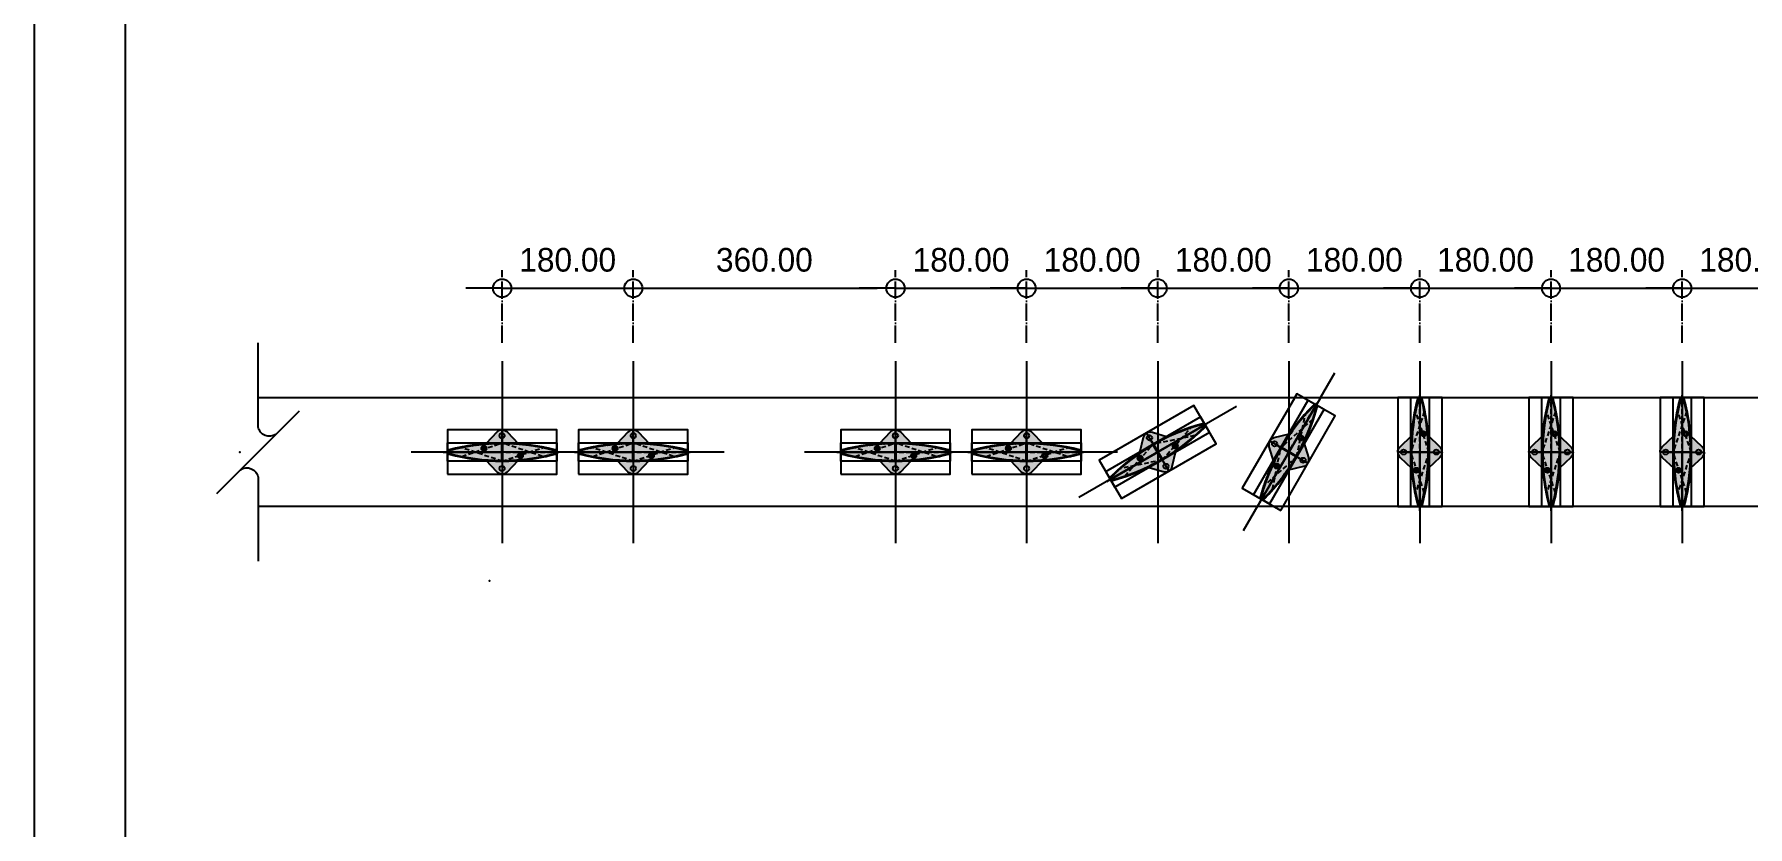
# Model space of a CAD drawing. Header units: millimetres. Extents: x -244126 to 368105, y -173968 to 259060.
# Drawn here: x 67507 to 69860, y 63251 to 64339 of the extents above; entities that cross this region are included whole.
import ezdxf
from ezdxf.enums import TextEntityAlignment as Align

# ---------------------------------------------------------------- set-up
doc = ezdxf.new("R2010")
doc.units = ezdxf.units.MM
doc.header["$MEASUREMENT"] = 0
for name, pattern in [('005_GG_TA_LINE', [13.75, 5, -1.25, 1.25, -1.25, 5]), ('ACAD_ISO04W100', [30, 24, -3, 0, -3]), ('CENTER', [2, 1.25, -0.25, 0.25, -0.25]), ('HIDDEN', [9.525, 6.35, -3.175]), ('TA_HL_003.00000', [19.5, 10.65, -8.85])]:
    doc.linetypes.add(name, pattern=pattern)
for name, color, linetype in [('000 - D I M', 6, 'Continuous'), ('000 - GRID', 8, 'CENTER'), ('000 - H A T C H', 8, 'Continuous'), ('000 - H I D D E N', 7, 'Continuous'), ('000 - SYMBOL CON', 1, 'Continuous'), ('000 - T E X T', 4, 'Continuous'), ('000 - TITLEBLOCK', 4, 'Continuous'), ('000 - WIPEOUT', 250, 'Continuous'), ('001 - ASCESSORIES', 1, 'Continuous'), ('002 - STRUCTURAL STEEL', 4, 'Continuous'), ('A03_SUN LOUVER', 7, 'Continuous')]:
    doc.layers.add(name, color=color, linetype=linetype)
doc.styles.add('Cetury Gothic', font='GOTHIC.TTF')
doc.styles.add('CORDIA', font='cordia.shx')
doc.styles.add('TA', font='Cordia New.ttf', dxfattribs={"height": 4.5})
doc.dimstyles.new('DIM C-C', dxfattribs={"dimtxt": 0.18, "dimasz": 0.1, "dimexe": 0.1, "dimexo": 0.1, "dimgap": 0.09, "dimtad": 1, "dimtoh": 1, "dimzin": 0, "dimdsep": 46, "dimtxsty": 'CORDIA', "dimblk": 'ORIGIN', "dimcen": 0.1, "dimdle": 0.1, "dimclrd": 40, "dimclre": 140, "dimclrt": 3, "dimadec": 0, "dimazin": 0, "dimtfac": 1, "dimtix": 1, "dimtmove": 2, "dimatfit": 3, "dimfxl": 1, "dimtolj": 1, "dimtzin": 0, "dimarcsym": 0})

# ---------------------------------------------------------------- blocks, each defined once
blk = doc.blocks.new('*U917')
at = {"color": 0}
blk.add_wipeout([(-75, 3060), (75, 3060), (75, 0), (-75, 0)], dxfattribs=at).dxf.layer = '000 - WIPEOUT'
at = {"layer": '002 - STRUCTURAL STEEL', "color": 0, "linetype": 'ByBlock'}
blk.add_lwpolyline([(-75, 3060), (75, 3060), (75, 0), (-75, 0)], close=True, dxfattribs=at)
blk = doc.blocks.new('*U911')
at = {"color": 3}
blk.add_wipeout([(1.375, 1.006), (1.184, 0.931), (1.025, 0.8), (0.917, 0.625), (0.871, 0.424), (0.89, 0.219), (0.974, 0.031), (-0.969, 1.974), (-0.885, 1.787), (-0.866, 1.583), (-0.913, 1.384), (-1.021, 1.21), (-1.179, 1.079), (-1.37, 1.006), (-5.997, 1.005), (-5.997, -1.995), (6, -1.994), (6, 1.006)], dxfattribs=at).dxf.layer = '000 - WIPEOUT'
at = {"color": 250}
blk.add_lwpolyline([(6, 1.006), (6, 1.006)], dxfattribs=at)
at = {"color": 3}
blk.add_point((0.003, 0.003), dxfattribs=at)
at = {"layer": '000 - SYMBOL CON', "color": 0, "extrusion": (0, 0, -1)}
blk.add_line((2.269, -1.263), (-2.269, 3.275), dxfattribs=at)
at = {"layer": '000 - SYMBOL CON', "color": 0}
for p, q in [((-1.37, 1.006), (-5.997, 1.005)), ((1.375, 1.006), (6, 1.006))]:
    blk.add_line(p, q, dxfattribs=at)
at = {"layer": '000 - SYMBOL CON', "color": 0, "extrusion": (0, 0, -1)}
for centre, radius, start, end in [((1.499, 1.626), 0.634, 146.72715, 258.27285), ((-1.507, 0.382), 0.638, 326.67996, 78.07944)]:
    blk.add_arc(centre, radius, start, end, dxfattribs=at)
blk = doc.blocks.new('000 - ASSCESSORIES_FAMELINE_AL.END_CAP_FOR_AF_150_TOP_VIEW')
at = {"layer": '000 - H A T C H'}
h = blk.add_hatch(dxfattribs=at)
h.set_pattern_fill('DOTS', color=8, scale=20)
h.set_pattern_definition([(0, (-55991.9054, -45153.6776), (0.625, 1.25), [0, -1.25])])
h.paths.add_polyline_path([(-22.1, 11.6, 0.045886), (-72.8, 2.9, 0.339294), (-75, 0), (0, 0), (0, 19, -0.414214), (-3.5, 22.5, -0.414214), (0, 26), (0, 30.4, 0.18442), (-7.3, 27.3)])
h.paths.add_polyline_path([(-21.5, 5, -1), (-28.5, 5, -1)], flags=16)
h.paths.add_polyline_path([(75, 0, 0.339294), (72.8, 2.9, 0.045886), (22.1, 11.6), (7.3, 27.3, 0.18442), (0, 30.4), (0, 26, -0.414214), (3.5, 22.5, -0.414214), (0, 19), (0, 0)])
h.paths.add_polyline_path([(-7.3, -27.3, 0.18442), (0, -30.4), (0, -26, -0.414214), (-3.5, -22.5, -0.414214), (0, -19), (0, 0), (-75, 0, 0.339294), (-72.8, -2.9, 0.045886), (-22.1, -11.6)])
h.paths.add_polyline_path([(0, -19, -0.414214), (3.5, -22.5, -0.414214), (0, -26), (0, -30.4, 0.18442), (7.3, -27.3), (22.1, -11.6, 0.045886), (72.8, -2.9, 0.339294), (75, 0), (0, 0)])
h.paths.add_polyline_path([(21.5, -5, -1), (28.5, -5, -1)], flags=16)
at = {"color": 250}
blk.add_lwpolyline([(-75, -30.4), (75, -30.4), (75, 30.4), (-75, 30.4)], close=True, dxfattribs=at)
at = {"layer": '000 - SYMBOL CON', "color": 250}
for p, q in [((0, 0), (0, 30.4)), ((0, 0), (0, 30.4)), ((-75, 0), (0, 0)), ((-75, 0), (0, 0)), ((75, 0), (0, 0)), ((0, 0), (0, -30.4)), ((75, 0), (0, 0)), ((0, 0), (0, -30.4))]:
    blk.add_line(p, q, dxfattribs=at)
at = {"layer": '001 - ASCESSORIES', "color": 0}
for points in [[(0, 30.4, 0.18442), (-7.3, 27.3), (-22.1, 11.6, 0.045886), (-72.8, 2.9, 0.339294), (-75, 0)], [(0, 30.4, -0.18442), (7.3, 27.3), (22.1, 11.6, -0.045886), (72.8, 2.9, -0.339294), (75, 0)], [(0, -30.4, -0.18442), (-7.3, -27.3), (-22.1, -11.6, -0.045886), (-72.8, -2.9, -0.339294), (-75, 0)], [(0, -30.4, 0.18442), (7.3, -27.3), (22.1, -11.6, 0.045886), (72.8, -2.9, 0.339294), (75, 0)]]:
    blk.add_lwpolyline(points, format="xyb", dxfattribs=at)
for centre in [(0, 22.5), (-25, 5), (0, -22.5), (25, -5)]:
    blk.add_circle(centre, 3.5, dxfattribs=at)
blk = doc.blocks.new('000 - FAMELINE_AL.SUN_LV_AF_150_CUT_VIEW')
at = {"layer": '000 - H A T C H'}
h = blk.add_hatch(dxfattribs=at)
h.set_pattern_fill('ANSI32', color=256, scale=0.1)
h.set_pattern_definition([(45, (-10310.8226, 5765.5874), (-0.67351921, 0.67351921), []), (45, (-10310.3736, 5765.5874), (-0.67351921, 0.67351921), [])])
edge = h.paths.add_edge_path(flags=16)
edge.add_arc((-0.8, -11.2), 0.3, 269.8359, 360)
edge.add_line((-0.5, -11.2), (-0.5, 11.2))
edge.add_arc((-0.8, 11.2), 0.3, 0, 90.1641)
edge.add_arc((0, -268.1), 279.6, 90.1641, 94.9125)
edge.add_arc((-23.9, 10), 0.5, 94.9125, 180)
edge.add_line((-24.4, 10), (-24.4, 8.2))
edge.add_arc((-23.9, 8.2), 0.5, 180, 250.8308)
edge.add_arc((-25, 5), 2.85, -44.534, 70.8308, ccw=False)
edge.add_arc((-23.4, 3.4), 0.6, 135.466, 315.466, ccw=False)
edge.add_arc((-25, 5), 1.65, 315.466, 584.534)
edge.add_arc((-26.6, 3.4), 0.6, -135.466, 44.534, ccw=False)
edge.add_arc((-25, 5), 2.85, 109.1692, 224.534, ccw=False)
edge.add_arc((-26.1, 8.2), 0.5, 289.1692, 360)
edge.add_line((-25.6, 8.2), (-25.6, 9.8))
edge.add_arc((-26.1, 9.8), 0.5, 0, 95.366)
edge.add_arc((0, -268.1), 279.6, 95.366, 105.0329)
edge.add_arc((-72, 0), 2, 105.0329, 254.9671)
edge.add_arc((0, 268.1), 279.6, 254.9671, 269.8359)
edge = h.paths.add_edge_path(flags=16)
edge.add_arc((23.9, -8.2), 0.5, 0, 70.8308)
edge.add_arc((25, -5), 2.85, 135.466, 250.8308, ccw=False)
edge.add_arc((23.4, -3.4), 0.6, -44.534, 135.466, ccw=False)
edge.add_arc((25, -5), 1.65, 135.466, 404.534)
edge.add_arc((26.6, -3.4), 0.6, 44.534, 224.534, ccw=False)
edge.add_arc((25, -5), 2.85, -70.8308, 44.534, ccw=False)
edge.add_arc((26.1, -8.2), 0.5, 109.1692, 180)
edge.add_line((25.6, -8.2), (25.6, -9.8))
edge.add_arc((26.1, -9.8), 0.5, 180, 275.366)
edge.add_arc((0, 268.1), 279.6, 275.366, 285.0329)
edge.add_arc((72, 0), 2, 285.0329, 434.9671)
edge.add_arc((0, -268.1), 279.6, 74.9671, 89.8359)
edge.add_arc((0.8, 11.2), 0.3, 89.8359, 180)
edge.add_line((0.5, 11.2), (0.5, -11.2))
edge.add_arc((0.8, -11.2), 0.3, 180, 270.1641)
edge.add_arc((0, 268.1), 279.6, 270.1641, 274.9125)
edge.add_arc((23.9, -10), 0.5, 274.9125, 360)
edge.add_line((24.4, -10), (24.4, -8.2))
edge = h.paths.add_edge_path()
edge.add_arc((72, 0), 3, 285.0329, 434.9671)
edge.add_arc((0, -268.1), 280.6, 74.9671, 105.0329)
edge.add_arc((-72, 0), 3, 105.0329, 254.9671)
edge.add_arc((0, 268.1), 280.6, 254.9671, 285.0329)
edge = h.paths.add_edge_path(flags=16)
edge.add_line((-0.5, 0), (0.5, 0))
h = blk.add_hatch(color=250, dxfattribs=at)
h.dxf.hatch_style = 1
edge = h.paths.add_edge_path()
edge.add_arc((72, 0), 3, 285.0329, 434.9671)
edge.add_arc((0, -268.1), 280.6, 74.9671, 105.0329)
edge.add_arc((-72, 0), 3, 105.0329, 254.9671)
edge.add_arc((0, 268.1), 280.6, 254.9671, 285.0329)
at = {"layer": '000 - H I D D E N', "color": 250, "linetype": 'HIDDEN'}
for p, q in [((-80.7, 0), (80.7, 0)), ((0, 17.4), (0, -17.4))]:
    blk.add_line(p, q, dxfattribs=at)
at = {"layer": '000 - H I D D E N', "color": 8, "linetype": 'HIDDEN'}
for p, q in [((0, -12.5), (-55.6, 5.9)), ((-55.4, -6), (0, 12.5)), ((55.4, -6), (0, 12.5)), ((0, -12.5), (55.6, 5.9))]:
    blk.add_line(p, q, dxfattribs=at)
at = {"layer": 'A03_SUN LOUVER', "color": 0}
blk.add_line((-0.5, 0), (0.5, 0), dxfattribs=at)
for points in [[(72.8, -2.9, 0.766871), (72.8, 2.9, 0.131944), (-72.8, 2.9, 0.766871), (-72.8, -2.9, 0.131944)], [(-0.8, -11.5, 0.415053), (-0.5, -11.2), (-0.5, 11.2, 0.415053), (-0.8, 11.5, 0.020722), (-23.9, 10.5, 0.389318), (-24.4, 10), (-24.4, 8.2, 0.319289), (-24.1, 7.7, -0.550692), (-23, 3, -1), (-23.8, 3.8, 2.386714), (-26.2, 3.8, -1), (-27, 3, -0.550692), (-25.9, 7.7, 0.319289), (-25.6, 8.2), (-25.6, 9.8, 0.441918), (-26.1, 10.3, 0.042205), (-72.5, 1.9, 0.766871), (-72.5, -1.9, 0.064968)], [(24.4, -8.2, 0.319289), (24.1, -7.7, -0.550692), (23, -3, -1), (23.8, -3.8, 2.386714), (26.2, -3.8, -1), (27, -3, -0.550692), (25.9, -7.7, 0.319289), (25.6, -8.2), (25.6, -9.8, 0.441918), (26.1, -10.3, 0.042205), (72.5, -1.9, 0.766871), (72.5, 1.9, 0.064968), (0.8, 11.5, 0.415053), (0.5, 11.2), (0.5, -11.2, 0.415053), (0.8, -11.5, 0.020722), (23.9, -10.5, 0.389318), (24.4, -10)]]:
    blk.add_lwpolyline(points, format="xyb", close=True, dxfattribs=at)
at = {"layer": 'Defpoints', "color": 250}
blk.add_lwpolyline([(75, -12.5), (-75, -12.5), (-75, 12.5), (75, 12.5)], close=True, dxfattribs=at)
blk = doc.blocks.new('*U894')
at = {"color": 3}
blk.add_point((0, -150), dxfattribs=at)
at = {"layer": '000 - GRID', "color": 0, "linetype": 'ByBlock'}
blk.add_line((0, 50), (0, -200), dxfattribs=at)
at = {"layer": '000 - GRID', "color": 0}
blk.add_point((0, 0), dxfattribs=at)
at = {"style": 'TA', "flags": 1}
blk.add_attdef('LOCATION', (6, 6), '', height=4.5, dxfattribs=at)
blk = doc.blocks.new('*U1624')
at = {"layer": '000 - GRID', "linetype": 'ByBlock', "rotation": 270}
blk.add_blockref('*U894', (75, 0), dxfattribs=at)
at = {"layer": '001 - ASCESSORIES', "color": 1}
blk.add_blockref('000 - ASSCESSORIES_FAMELINE_AL.END_CAP_FOR_AF_150_TOP_VIEW', (0, 0), dxfattribs=at)
at = {"layer": 'A03_SUN LOUVER', "color": 0}
blk.add_blockref('000 - FAMELINE_AL.SUN_LV_AF_150_CUT_VIEW', (0, 0), dxfattribs=at)
blk = doc.blocks.new('_Origin')
at = {"color": 0, "linetype": 'ByBlock', "lineweight": -2}
blk.add_line((0, 0), (-1, 0), dxfattribs=at)
blk.add_circle((0, 0), 0.5, dxfattribs=at)
blk = doc.blocks.new('*D2040')
at = {"layer": '000 - D I M', "color": 140, "linetype": 'ACAD_ISO04W100', "lineweight": -2, "transparency": 16777216}
for p, q in [((68149.8, 63915.4), (68149.8, 64015.4)), ((68329.8, 63915.4), (68329.8, 64015.4))]:
    blk.add_line(p, q, dxfattribs=at)
at = {"layer": '000 - D I M', "color": 40, "lineweight": -2, "transparency": 16777216}
for p, q in [((68124.8, 63990.4), (68099.8, 63990.4)), ((68149.8, 63990.4), (68329.8, 63990.4)), ((68354.8, 63990.4), (68379.8, 63990.4))]:
    blk.add_line(p, q, dxfattribs=at)
at = {"layer": 'Defpoints', "color": 0, "transparency": 16777216}
for p in [(68329.8, 63990.4), (68149.8, 63890.4), (68329.8, 63890.4)]:
    blk.add_point(p, dxfattribs=at)
at = {"layer": '000 - D I M', "color": 40, "lineweight": -2, "transparency": 16777216, "xscale": 25, "yscale": 25, "zscale": 25}
blk.add_blockref('_Origin', (68149.8, 63990.4), dxfattribs=at)
at = {"layer": '000 - D I M', "color": 40, "lineweight": -2, "transparency": 16777216, "xscale": 25, "yscale": 25, "zscale": 25, "rotation": 180}
blk.add_blockref('_Origin', (68329.8, 63990.4), dxfattribs=at)
at = {"layer": '000 - D I M', "color": 3, "transparency": 16777216, "insert": (68239.8, 64029.2), "char_height": 32.5, "attachment_point": 5, "style": 'CORDIA'}
blk.add_mtext('\\A1;180.00', dxfattribs=at)
blk = doc.blocks.new('*D2041')
at = {"layer": '000 - D I M', "color": 140, "linetype": 'ACAD_ISO04W100', "lineweight": -2, "transparency": 16777216}
for p, q in [((68329.8, 63915.4), (68329.8, 64015.4)), ((68689.8, 63915.4), (68689.8, 64015.4))]:
    blk.add_line(p, q, dxfattribs=at)
at = {"layer": '000 - D I M', "color": 40, "lineweight": -2, "transparency": 16777216}
blk.add_line((68354.8, 63990.4), (68664.8, 63990.4), dxfattribs=at)
at = {"layer": 'Defpoints', "color": 0, "transparency": 16777216}
for p in [(68689.8, 63990.4), (68329.8, 63890.4), (68689.8, 63890.4)]:
    blk.add_point(p, dxfattribs=at)
at = {"layer": '000 - D I M', "color": 40, "lineweight": -2, "transparency": 16777216, "xscale": 25, "yscale": 25, "zscale": 25, "rotation": 180}
blk.add_blockref('_Origin', (68329.8, 63990.4), dxfattribs=at)
at = {"layer": '000 - D I M', "color": 40, "lineweight": -2, "transparency": 16777216, "xscale": 25, "yscale": 25, "zscale": 25}
blk.add_blockref('_Origin', (68689.8, 63990.4), dxfattribs=at)
at = {"layer": '000 - D I M', "color": 3, "transparency": 16777216, "insert": (68509.8, 64029.2), "char_height": 32.5, "attachment_point": 5, "style": 'CORDIA'}
blk.add_mtext('\\A1;360.00', dxfattribs=at)
blk = doc.blocks.new('*D2042')
at = {"layer": '000 - D I M', "color": 140, "linetype": 'ACAD_ISO04W100', "lineweight": -2, "transparency": 16777216}
for p, q in [((68689.8, 63915.4), (68689.8, 64015.4)), ((68869.8, 63915.4), (68869.8, 64015.4))]:
    blk.add_line(p, q, dxfattribs=at)
at = {"layer": '000 - D I M', "color": 40, "lineweight": -2, "transparency": 16777216}
for p, q in [((68664.8, 63990.4), (68639.8, 63990.4)), ((68689.8, 63990.4), (68869.8, 63990.4)), ((68894.8, 63990.4), (68919.8, 63990.4))]:
    blk.add_line(p, q, dxfattribs=at)
at = {"layer": 'Defpoints', "color": 0, "transparency": 16777216}
for p in [(68869.8, 63990.4), (68689.8, 63890.4), (68869.8, 63890.4)]:
    blk.add_point(p, dxfattribs=at)
at = {"layer": '000 - D I M', "color": 40, "lineweight": -2, "transparency": 16777216, "xscale": 25, "yscale": 25, "zscale": 25}
blk.add_blockref('_Origin', (68689.8, 63990.4), dxfattribs=at)
at = {"layer": '000 - D I M', "color": 40, "lineweight": -2, "transparency": 16777216, "xscale": 25, "yscale": 25, "zscale": 25, "rotation": 180}
blk.add_blockref('_Origin', (68869.8, 63990.4), dxfattribs=at)
at = {"layer": '000 - D I M', "color": 3, "transparency": 16777216, "insert": (68779.8, 64029.2), "char_height": 32.5, "attachment_point": 5, "style": 'CORDIA'}
blk.add_mtext('\\A1;180.00', dxfattribs=at)
blk = doc.blocks.new('*D2043')
at = {"layer": '000 - D I M', "color": 140, "linetype": 'ACAD_ISO04W100', "lineweight": -2, "transparency": 16777216}
for p, q in [((68869.8, 63915.4), (68869.8, 64015.4)), ((69049.8, 63915.4), (69049.8, 64015.4))]:
    blk.add_line(p, q, dxfattribs=at)
at = {"layer": '000 - D I M', "color": 40, "lineweight": -2, "transparency": 16777216}
for p, q in [((68844.8, 63990.4), (68819.8, 63990.4)), ((68869.8, 63990.4), (69049.8, 63990.4)), ((69074.8, 63990.4), (69099.8, 63990.4))]:
    blk.add_line(p, q, dxfattribs=at)
at = {"layer": 'Defpoints', "color": 0, "transparency": 16777216}
for p in [(69049.8, 63990.4), (68869.8, 63890.4), (69049.8, 63890.4)]:
    blk.add_point(p, dxfattribs=at)
at = {"layer": '000 - D I M', "color": 40, "lineweight": -2, "transparency": 16777216, "xscale": 25, "yscale": 25, "zscale": 25}
blk.add_blockref('_Origin', (68869.8, 63990.4), dxfattribs=at)
at = {"layer": '000 - D I M', "color": 40, "lineweight": -2, "transparency": 16777216, "xscale": 25, "yscale": 25, "zscale": 25, "rotation": 180}
blk.add_blockref('_Origin', (69049.8, 63990.4), dxfattribs=at)
at = {"layer": '000 - D I M', "color": 3, "transparency": 16777216, "insert": (68959.8, 64029.2), "char_height": 32.5, "attachment_point": 5, "style": 'CORDIA'}
blk.add_mtext('\\A1;180.00', dxfattribs=at)
blk = doc.blocks.new('*D2044')
at = {"layer": '000 - D I M', "color": 140, "linetype": 'ACAD_ISO04W100', "lineweight": -2, "transparency": 16777216}
for p, q in [((69049.8, 63915.4), (69049.8, 64015.4)), ((69229.8, 63915.4), (69229.8, 64015.4))]:
    blk.add_line(p, q, dxfattribs=at)
at = {"layer": '000 - D I M', "color": 40, "lineweight": -2, "transparency": 16777216}
for p, q in [((69024.8, 63990.4), (68999.8, 63990.4)), ((69049.8, 63990.4), (69229.8, 63990.4)), ((69254.8, 63990.4), (69279.8, 63990.4))]:
    blk.add_line(p, q, dxfattribs=at)
at = {"layer": 'Defpoints', "color": 0, "transparency": 16777216}
for p in [(69229.8, 63990.4), (69049.8, 63890.4), (69229.8, 63890.4)]:
    blk.add_point(p, dxfattribs=at)
at = {"layer": '000 - D I M', "color": 40, "lineweight": -2, "transparency": 16777216, "xscale": 25, "yscale": 25, "zscale": 25}
blk.add_blockref('_Origin', (69049.8, 63990.4), dxfattribs=at)
at = {"layer": '000 - D I M', "color": 40, "lineweight": -2, "transparency": 16777216, "xscale": 25, "yscale": 25, "zscale": 25, "rotation": 180}
blk.add_blockref('_Origin', (69229.8, 63990.4), dxfattribs=at)
at = {"layer": '000 - D I M', "color": 3, "transparency": 16777216, "insert": (69139.8, 64029.2), "char_height": 32.5, "attachment_point": 5, "style": 'CORDIA'}
blk.add_mtext('\\A1;180.00', dxfattribs=at)
blk = doc.blocks.new('*D2045')
at = {"layer": '000 - D I M', "color": 140, "linetype": 'ACAD_ISO04W100', "lineweight": -2, "transparency": 16777216}
for p, q in [((69229.8, 63915.4), (69229.8, 64015.4)), ((69409.8, 63915.4), (69409.8, 64015.4))]:
    blk.add_line(p, q, dxfattribs=at)
at = {"layer": '000 - D I M', "color": 40, "lineweight": -2, "transparency": 16777216}
for p, q in [((69204.8, 63990.4), (69179.8, 63990.4)), ((69229.8, 63990.4), (69409.8, 63990.4)), ((69434.8, 63990.4), (69459.8, 63990.4))]:
    blk.add_line(p, q, dxfattribs=at)
at = {"layer": 'Defpoints', "color": 0, "transparency": 16777216}
for p in [(69409.8, 63990.4), (69229.8, 63890.4), (69409.8, 63890.4)]:
    blk.add_point(p, dxfattribs=at)
at = {"layer": '000 - D I M', "color": 40, "lineweight": -2, "transparency": 16777216, "xscale": 25, "yscale": 25, "zscale": 25}
blk.add_blockref('_Origin', (69229.8, 63990.4), dxfattribs=at)
at = {"layer": '000 - D I M', "color": 40, "lineweight": -2, "transparency": 16777216, "xscale": 25, "yscale": 25, "zscale": 25, "rotation": 180}
blk.add_blockref('_Origin', (69409.8, 63990.4), dxfattribs=at)
at = {"layer": '000 - D I M', "color": 3, "transparency": 16777216, "insert": (69319.8, 64029.2), "char_height": 32.5, "attachment_point": 5, "style": 'CORDIA'}
blk.add_mtext('\\A1;180.00', dxfattribs=at)
blk = doc.blocks.new('*D2046')
at = {"layer": '000 - D I M', "color": 140, "linetype": 'ACAD_ISO04W100', "lineweight": -2, "transparency": 16777216}
for p, q in [((69409.8, 63915.4), (69409.8, 64015.4)), ((69589.8, 63915.4), (69589.8, 64015.4))]:
    blk.add_line(p, q, dxfattribs=at)
at = {"layer": '000 - D I M', "color": 40, "lineweight": -2, "transparency": 16777216}
for p, q in [((69384.8, 63990.4), (69359.8, 63990.4)), ((69409.8, 63990.4), (69589.8, 63990.4)), ((69614.8, 63990.4), (69639.8, 63990.4))]:
    blk.add_line(p, q, dxfattribs=at)
at = {"layer": 'Defpoints', "color": 0, "transparency": 16777216}
for p in [(69589.8, 63990.4), (69409.8, 63890.4), (69589.8, 63890.4)]:
    blk.add_point(p, dxfattribs=at)
at = {"layer": '000 - D I M', "color": 40, "lineweight": -2, "transparency": 16777216, "xscale": 25, "yscale": 25, "zscale": 25}
blk.add_blockref('_Origin', (69409.8, 63990.4), dxfattribs=at)
at = {"layer": '000 - D I M', "color": 40, "lineweight": -2, "transparency": 16777216, "xscale": 25, "yscale": 25, "zscale": 25, "rotation": 180}
blk.add_blockref('_Origin', (69589.8, 63990.4), dxfattribs=at)
at = {"layer": '000 - D I M', "color": 3, "transparency": 16777216, "insert": (69499.8, 64029.2), "char_height": 32.5, "attachment_point": 5, "style": 'CORDIA'}
blk.add_mtext('\\A1;180.00', dxfattribs=at)
blk = doc.blocks.new('*D2047')
at = {"layer": '000 - D I M', "color": 140, "linetype": 'ACAD_ISO04W100', "lineweight": -2, "transparency": 16777216}
for p, q in [((69589.8, 63915.4), (69589.8, 64015.4)), ((69769.8, 63915.4), (69769.8, 64015.4))]:
    blk.add_line(p, q, dxfattribs=at)
at = {"layer": '000 - D I M', "color": 40, "lineweight": -2, "transparency": 16777216}
for p, q in [((69564.8, 63990.4), (69539.8, 63990.4)), ((69589.8, 63990.4), (69769.8, 63990.4)), ((69794.8, 63990.4), (69819.8, 63990.4))]:
    blk.add_line(p, q, dxfattribs=at)
at = {"layer": 'Defpoints', "color": 0, "transparency": 16777216}
for p in [(69769.8, 63990.4), (69589.8, 63890.4), (69769.8, 63890.4)]:
    blk.add_point(p, dxfattribs=at)
at = {"layer": '000 - D I M', "color": 40, "lineweight": -2, "transparency": 16777216, "xscale": 25, "yscale": 25, "zscale": 25}
blk.add_blockref('_Origin', (69589.8, 63990.4), dxfattribs=at)
at = {"layer": '000 - D I M', "color": 40, "lineweight": -2, "transparency": 16777216, "xscale": 25, "yscale": 25, "zscale": 25, "rotation": 180}
blk.add_blockref('_Origin', (69769.8, 63990.4), dxfattribs=at)
at = {"layer": '000 - D I M', "color": 3, "transparency": 16777216, "insert": (69679.8, 64029.2), "char_height": 32.5, "attachment_point": 5, "style": 'CORDIA'}
blk.add_mtext('\\A1;180.00', dxfattribs=at)
blk = doc.blocks.new('*D2048')
at = {"layer": '000 - D I M', "color": 140, "linetype": 'ACAD_ISO04W100', "lineweight": -2, "transparency": 16777216}
for p, q in [((69769.8, 63915.4), (69769.8, 64015.4)), ((69949.8, 63915.4), (69949.8, 64015.4))]:
    blk.add_line(p, q, dxfattribs=at)
at = {"layer": '000 - D I M', "color": 40, "lineweight": -2, "transparency": 16777216}
for p, q in [((69744.8, 63990.4), (69719.8, 63990.4)), ((69769.8, 63990.4), (69949.8, 63990.4)), ((69974.8, 63990.4), (69999.8, 63990.4))]:
    blk.add_line(p, q, dxfattribs=at)
at = {"layer": 'Defpoints', "color": 0, "transparency": 16777216}
for p in [(69949.8, 63990.4), (69769.8, 63890.4), (69949.8, 63890.4)]:
    blk.add_point(p, dxfattribs=at)
at = {"layer": '000 - D I M', "color": 40, "lineweight": -2, "transparency": 16777216, "xscale": 25, "yscale": 25, "zscale": 25}
blk.add_blockref('_Origin', (69769.8, 63990.4), dxfattribs=at)
at = {"layer": '000 - D I M', "color": 40, "lineweight": -2, "transparency": 16777216, "xscale": 25, "yscale": 25, "zscale": 25, "rotation": 180}
blk.add_blockref('_Origin', (69949.8, 63990.4), dxfattribs=at)
at = {"layer": '000 - D I M', "color": 3, "transparency": 16777216, "insert": (69859.8, 64029.2), "char_height": 32.5, "attachment_point": 5, "style": 'CORDIA'}
blk.add_mtext('\\A1;180.00', dxfattribs=at)
blk = doc.blocks.new('A$Cfd196da9')
at = {"color": 0, "linetype": 'ByBlock', "const_width": 0.1}
blk.add_lwpolyline([(-143.5, -98), (96.5, -98), (96.5, 99), (-143.5, 99)], close=True, dxfattribs=at)
blk = doc.blocks.new('*U1681')
at = {"linetype": '005_GG_TA_LINE'}
blk.add_point((625, 2962.5), dxfattribs=at)
at = {"layer": '000 - TITLEBLOCK', "color": 250}
blk.add_lwpolyline([(0, 0), (7425, 0), (7425, 5250), (0, 5250)], close=True, dxfattribs=at)
at = {"layer": '000 - T E X T', "color": 3, "xscale": 25, "yscale": 25, "zscale": 25}
blk.add_blockref('A$Cfd196da9', (3712.5, 2625), dxfattribs=at)
at = {"color": 4, "style": 'TA'}
blk.add_attdef('SCALE_SIZE', text='', height=31.3, dxfattribs=at).set_placement((7168.9, 125.3), align=Align.MIDDLE_LEFT)
blk.add_attdef('PAPER_SIZE', text='', height=31.3, dxfattribs=at).set_placement((7107.5, 124.7), align=Align.MIDDLE_RIGHT)
at = {"layer": '000 - T E X T', "color": 250, "style": 'TA'}
for tag, height, p in [('SUPERLINK', 25, (215.8, 5197.1)), ('NAMEFILE', 25, (215.8, 5147.1)), ('SC', 500, (42, 4690.1))]:
    blk.add_attdef(tag, text='', height=height, dxfattribs=at).set_placement(p, align=Align.MIDDLE_LEFT)
at = {"layer": '000 - T E X T', "color": 4, "style": 'TA'}
for tag, height, p in [('PRELIM_NAME_JOB_1', 25, (6558.3, 4127.4)), ('PRELIM_NAME_JOB_2', 25, (6558.3, 4072.8)), ('PRELIM_NAME_PROJECT_1', 37.5, (6185.1, 3866.4)), ('PRELIM_NAME_PROJECT_2', 37.5, (6185.1, 3773.9)), ('PRELIM_NAME_PROJECT_3', 37.5, (6185.1, 3681.4)), ('PRELIM_NAME_TITLE_3', 30, (6193.8, 924.9)), ('DRAWING_NO1', 30, (6182.6, 411.4)), ('DRAWING_NO2', 30, (6182.6, 311.4)), ('PRELIM_NAME_TITLE_1', 1.2, (247.8, 43.7)), ('PRELIM_NAME_TITLE_2', 1.2, (247.8, 40.3))]:
    blk.add_attdef(tag, text='', height=height, dxfattribs=at).set_placement(p, align=Align.MIDDLE_LEFT)
at = {"layer": '000 - T E X T', "color": 4, "style": 'Cetury Gothic'}
for tag, p in [('SHEET_NO.', (7019.7, 425)), ('TOTAL_SHEET_NO.', (7012.1, 220.5))]:
    blk.add_attdef(tag, text='', height=45, dxfattribs=at).set_placement(p, align=Align.CENTER)
at = {"layer": '000 - T E X T', "color": 4, "style": 'TA'}
blk.add_attdef('NAME_REMARK', (691.1, 216.3), '', height=50, dxfattribs=at)

msp = doc.modelspace()

# ---------------------------------------------------------------- block references
at = {"color": 3, "rotation": 270}
msp.add_blockref('*U917', (67789.76344, 63765.40292), dxfattribs=at)

# ---------------------------------------------------------------- dimensions: what is measured, and where the dimension line sits
at = {"layer": '000 - D I M', "color": 3}
for base, p1, p2, picture, middle in [((68329.76344, 63990.40292), (68149.76344, 63890.40292), (68329.76344, 63890.40292), '*D2040', (68239.76344, 64029.15292)), ((68689.76344, 63990.40292), (68329.76344, 63890.40292), (68689.76344, 63890.40292), '*D2041', (68509.76344, 64029.15292)), ((68869.76344, 63990.40292), (68689.76344, 63890.40292), (68869.76344, 63890.40292), '*D2042', (68779.76344, 64029.15292)), ((69049.76344, 63990.40292), (68869.76344, 63890.40292), (69049.76344, 63890.40292), '*D2043', (68959.76344, 64029.15292)), ((69229.76344, 63990.40292), (69049.76344, 63890.40292), (69229.76344, 63890.40292), '*D2044', (69139.76344, 64029.15292)), ((69409.76344, 63990.40292), (69229.76344, 63890.40292), (69409.76344, 63890.40292), '*D2045', (69319.76344, 64029.15292)), ((69589.76344, 63990.40292), (69409.76344, 63890.40292), (69589.76344, 63890.40292), '*D2046', (69499.76344, 64029.15292)), ((69769.76344, 63990.40292), (69589.76344, 63890.40292), (69769.76344, 63890.40292), '*D2047', (69679.76344, 64029.15292)), ((69949.76344, 63990.40292), (69769.76344, 63890.40292), (69949.76344, 63890.40292), '*D2048', (69859.76344, 64029.15292))]:
    dim = msp.add_linear_dim(base=base, p1=p1, p2=p2, dimstyle='DIM C-C', override={"dimscale": 250, "dimtxt": 0.13}, dxfattribs=at)
    dim.commit()
    dim.dimension.update_dxf_attribs({"geometry": picture, "text_midpoint": middle})

# ---------------------------------------------------------------- next in the draw order: block references
at = {"color": 3}
for p, rotation in [((69229.76344, 63765.40292), 59.99999999999999), ((69409.76344, 63765.40292), 90), ((69589.76344, 63765.40292), 90), ((69769.76344, 63765.40292), 90), ((69049.76344, 63765.40292), 30)]:
    msp.add_blockref('*U1624', p, dxfattribs=dict(at, rotation=rotation))
for p in [(68149.76344, 63765.40292), (68329.76344, 63765.40292), (68689.76344, 63765.40292), (68869.76344, 63765.40292)]:
    msp.add_blockref('*U1624', p, dxfattribs=at)
at = {"layer": '000 - GRID', "linetype": 'ByBlock'}
for p in [(68149.76344, 63840.40292), (68329.76344, 63840.40292), (68689.76344, 63840.40292), (68869.76344, 63840.40292), (69049.76344, 63840.40292), (69229.76344, 63840.40292), (69409.76344, 63840.40292), (69589.76344, 63840.40292), (69769.76344, 63840.40292)]:
    msp.add_blockref('*U894', p, dxfattribs=at)
at = {"layer": '000 - SYMBOL CON', "color": 2, "xscale": 25, "yscale": 25, "zscale": 25, "rotation": 270}
msp.add_blockref('*U911', (67789.76344, 63765.40292), dxfattribs=at)

# ---------------------------------------------------------------- next in the draw order: block references
at = {"color": 2, "linetype": 'TA_HL_003.00000'}
msp.add_blockref('*U1681', (67507.49949, 60625.84316), dxfattribs=at)

doc.saveas('drawing.dxf')
